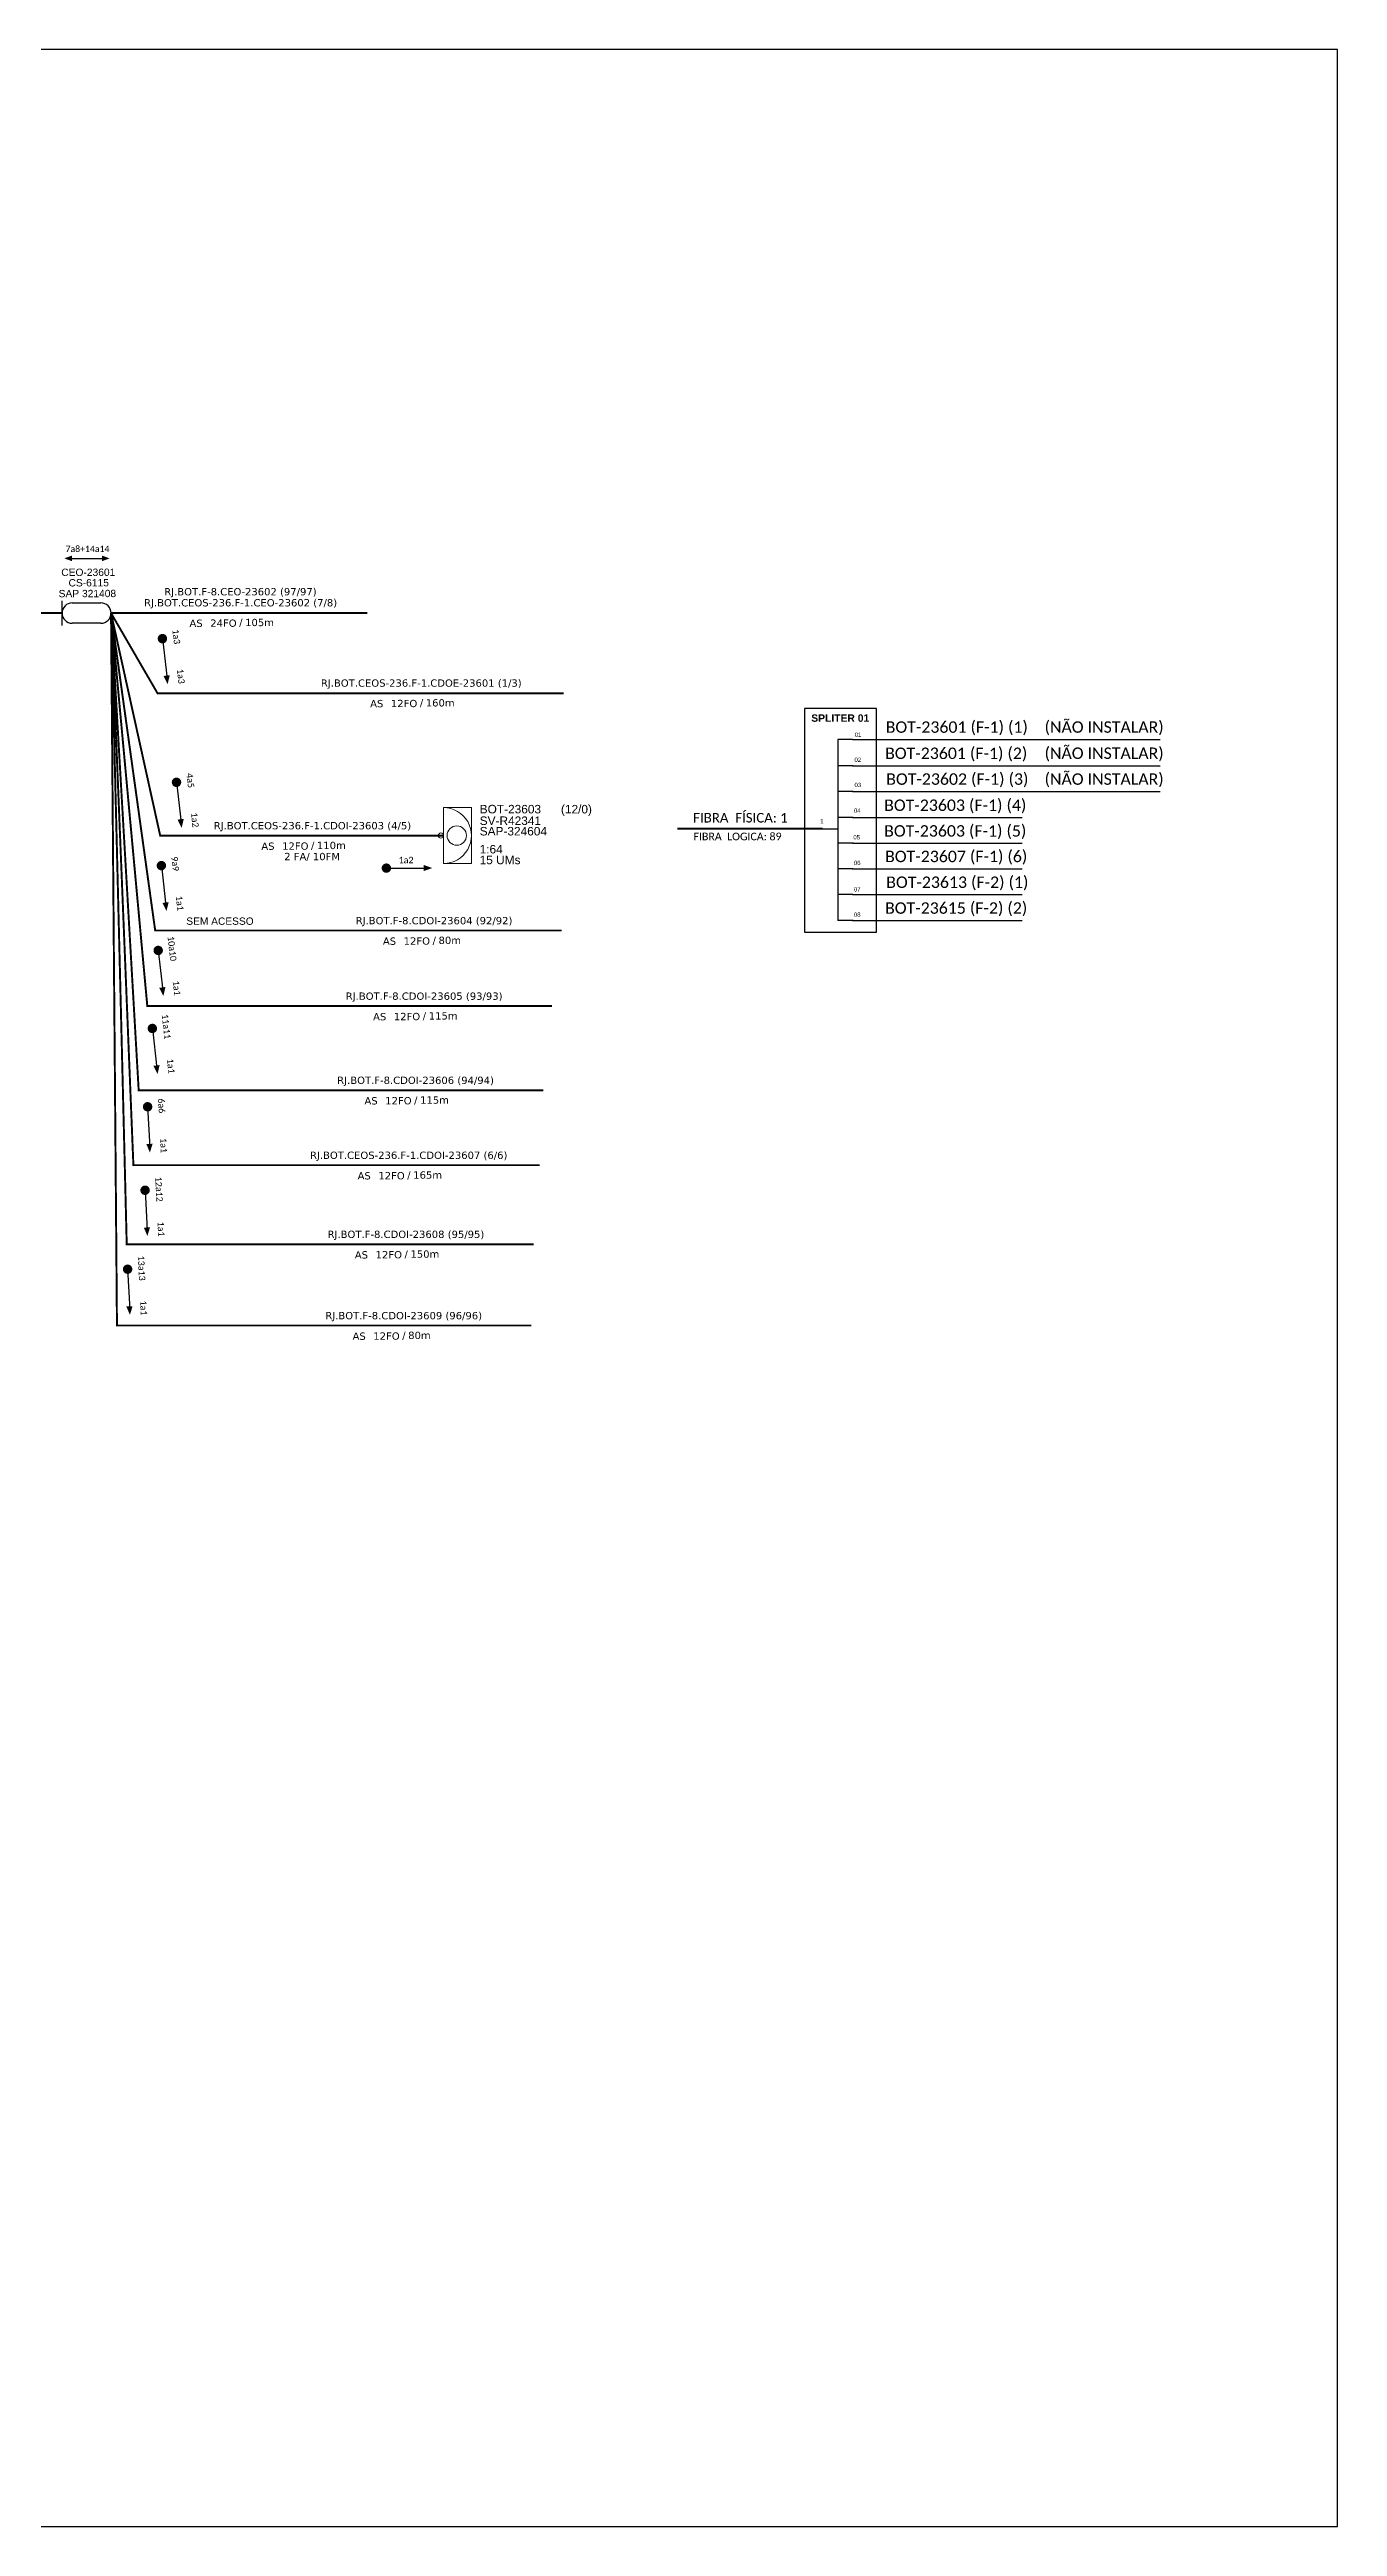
# Model space of a CAD drawing. Extents: x -4 to 837, y 1 to 595.
# Drawn here: x 528 to 837, y 1 to 595 of the extents above; entities that cross this region are included whole.
import ezdxf
from ezdxf.enums import TextEntityAlignment as Align

# ---------------------------------------------------------------- set-up
doc = ezdxf.new("R2010")
doc.units = 0
for name, color, linetype, lineweight in [("20.0-LEGENDA DOS CDO'S", 1, 'Continuous', 0), ('20.2-CDO_POSTE', 1, 'Continuous', 5), ('40.1-ETIQUETAS', 1, 'Continuous', 20)]:
    doc.layers.add(name, color=color, linetype=linetype, lineweight=lineweight)
for name, color, linetype in [('20.4-CEOS', 1, 'Continuous'), ('CAP a instalar', 1, 'Continuous'), ('SETA', 7, 'Continuous')]:
    doc.layers.add(name, color=color, linetype=linetype)
doc.styles.add('ARIAL', font='arial.ttf')
doc.styles.add('MtXpl_Calibri', font='calibri.ttf')
doc.styles.add('siredit', font='verdana.ttf')
doc.linetypes.add('FENCELINE1', pattern='A,0.25,-0.1,[133,ltypeshp.shx,S=0.1,R=0,X=-0.1,Y=0],-0.1,1', length=1.45)

# ---------------------------------------------------------------- blocks, each defined once
blk = doc.blocks.new('CDOE-TEXTO PADRÃO')
at = {"layer": "20.0-LEGENDA DOS CDO'S", "color": 0, "style": 'ARIAL'}
for tag, p in [('CDO_N', (0.49, 7.39)), ('CORDOALHA', (0.5, 4.33)), ('SAP', (0.51, 1.67)), ('SPLITER_1', (0.59, -0.91)), ('SPLITER_2', (0.6, -3.55)), ('(XX-XX_F)S', (0.54, -8.29)), ('(XX-XX_L)S', (0.55, -10.83)), ('UMS', (0.55, -13.15))]:
    blk.add_attdef(tag, p, '', height=1.7, rotation=0.11799, dxfattribs=at)
blk.add_attdef('FIBRAS_UTILIZADAS', text='', height=1.7, rotation=0.11799, dxfattribs=at).set_placement((19.77, 7.43), align=Align.CENTER)
blk = doc.blocks.new('ETIQUETA_RS5F')
at = {"layer": '40.1-ETIQUETAS', "color": 0, "style": 'siredit'}
blk.add_text('/', height=1.5, dxfattribs=at).set_placement((1.58, -1.95), align=Align.MIDDLE_RIGHT)
for tag, p in [('ETIQUETA_R_SECUNDARIA', (1.21, 2.1)), ('ETIQUETA_R_PRIMARIA', (1.21, 4.1)), ('F_ATIVAS/F_MORTAS', (1.14, -4.24))]:
    blk.add_attdef(tag, text='', height=1.5, dxfattribs=at).set_placement(p, align=Align.MIDDLE_CENTER)
for tag, p in [('TIPO_CABO', (-6.58, -2.12)), ('CAP_CABO', (0.4, -2.09))]:
    blk.add_attdef(tag, text='', height=1.5, dxfattribs=at).set_placement(p, align=Align.MIDDLE_RIGHT)
blk.add_attdef('METROS', text='', height=1.5, dxfattribs=at).set_placement((2.14, -1.95), align=Align.MIDDLE_LEFT)
for tag, p in [('FUSÃO_1', (0.85, -8.39)), ('FUSÃO_2', (0.85, -10.6)), ('FUSÃO_3', (0.85, -12.93)), ('FUSÃO_4', (0.85, -15.14)), ('FUSÃO_5', (0.85, -17.16))]:
    blk.add_attdef(tag, text='', height=1.5, dxfattribs=at).set_placement(p, align=Align.CENTER)

msp = doc.modelspace()

# ---------------------------------------------------------------- linework, layer by layer
for p, q in [((837.17, 595.26), (-3.83, 595.26)), ((837.17, 1.26), (837.17, 595.26)), ((-3.83, 1.26), (837.17, 1.26))]:
    msp.add_line(p, q)
at = {"color": 7, "linetype": 'Continuous'}
for p, q in [((717.28, 429.8, 2), (717.28, 386.41, 2)), ((720.8, 429.8, 2), (717.28, 429.8, 2)), ((720.98, 423.52, 2), (717.28, 423.52, 2)), ((720.98, 417.33, 2), (717.28, 417.33, 2)), ((720.98, 411.11, 2), (717.28, 411.11, 2)), ((713.63, 408.37, 2), (717.27, 408.37, 2)), ((720.98, 404.94, 2), (717.28, 404.94, 2)), ((720.98, 398.78, 2), (717.28, 398.78, 2)), ((720.98, 392.59, 2), (717.28, 392.59, 2)), ((720.98, 386.41, 2), (717.28, 386.41, 2))]:
    msp.add_line(p, q, dxfattribs=at)
at = {"color": 10, "linetype": 'Continuous'}
for p, q in [((720.8, 429.8, 2), (794.66, 429.8, 2)), ((720.8, 423.52, 2), (794.66, 423.52, 2)), ((720.8, 417.33, 2), (794.66, 417.33, 2)), ((720.8, 411.11, 2), (761.52, 411.11, 2)), ((720.8, 404.94, 2), (761.52, 404.94, 2)), ((720.8, 398.78, 2), (761.52, 398.78, 2)), ((720.8, 392.59, 2), (761.52, 392.59, 2)), ((720.8, 386.41, 2), (761.52, 386.41, 2))]:
    msp.add_line(p, q, dxfattribs=at)
at = {"color": 1, "linetype": 'Continuous', "lineweight": 60}
msp.add_line((713.63, 408.37, 2), (678.83, 408.37, 2), dxfattribs=at)
at = {"const_width": 1.13}
for points in [[(555.19, 454.54, -1), (555.32, 453.42, -1)], [(558.56, 420.09, -1), (558.69, 418.97, -1)], [(554.93, 400.11, -1), (555.06, 398.99, -1)], [(554.17, 379.77, -1), (554.3, 378.65, -1)], [(552.77, 361.06, -1), (552.9, 359.94, -1)], [(551.66, 342.28, -1), (551.72, 341.15, -1)], [(551.05, 322.26, -1), (551.11, 321.13, -1)], [(546.86, 303.33, -1), (546.92, 302.21, -1)]]:
    msp.add_lwpolyline(points, format="xyb", close=True, dxfattribs=at)
at = {"color": 7, "elevation": 2}
msp.add_lwpolyline([(709.31, 383.59), (726.59, 383.59), (726.59, 437.25), (709.31, 437.25)], close=True, dxfattribs=at)
at = {"const_width": 1.13, "elevation": 2}
msp.add_lwpolyline([(608.42, 398.95, 1), (609.54, 398.95, 1)], format="xyb", close=True, dxfattribs=at)
at = {"layer": '20.4-CEOS', "color": 5}
for p, q in [((531.17, 457.17, 2), (531.17, 463.06, 2)), ((533.62, 462.56, 2), (540.48, 462.56, 2)), ((540.48, 457.67, 2), (533.62, 457.67, 2))]:
    msp.add_line(p, q, dxfattribs=at)
for centre, start, end in [((533.62, 460.11, 2), 90, 270), ((540.48, 460.11, 2), 270, 90)]:
    msp.add_arc(centre, 2.45, start, end, dxfattribs=at)
at = {"layer": '40.1-ETIQUETAS', "color": 1}
msp.add_line((622.68, 400.05, 2), (622.68, 413.47, 2), dxfattribs=at)
at = {"layer": '40.1-ETIQUETAS', "color": 1, "elevation": 2}
msp.add_lwpolyline([(622.68, 413.47), (629.4, 413.47), (629.4, 400.03), (622.68, 400.03)], close=True, dxfattribs=at)
at = {"layer": '40.1-ETIQUETAS', "color": 1}
for centre, major_axis, start_param, end_param in [((622.68, 406.76, 2), (-4.74, 4.74), 2.356194, 5.497787), ((622.06, 406.76, 2), (-0.439, 0.439), 2.356194490191767, 8.639379797371353), ((625.87, 406.76, 2), (1.64, 1.64), 3.926991, 10.210176)]:
    msp.add_ellipse(centre, major_axis=major_axis, ratio=1, start_param=start_param, end_param=end_param, dxfattribs=at)
at = {"layer": 'CAP a instalar', "color": 7, "linetype": 'FENCELINE1', "ltscale": 7, "const_width": 0.467, "elevation": 2}
for points in [[(531.17, 460.11), (469.7, 460.11)], [(542.92, 460.11), (604.39, 460.11)]]:
    msp.add_lwpolyline(points, dxfattribs=at)
at = {"layer": 'CAP a instalar', "color": 8, "linetype": 'FENCELINE1', "ltscale": 7, "const_width": 0.467, "elevation": 2}
for points in [[(542.92, 460.11), (554.09, 440.85), (651.54, 440.85)], [(542.92, 460.11), (548.28, 327.71), (645.78, 327.71)]]:
    msp.add_lwpolyline(points, dxfattribs=at)
at = {"layer": 'CAP a instalar', "color": 1, "linetype": 'FENCELINE1', "ltscale": 7, "const_width": 0.467, "elevation": 2}
msp.add_lwpolyline([(542.92, 460.11), (554.71, 406.76), (622.68, 406.76)], dxfattribs=at)
at = {"layer": 'CAP a instalar', "color": 251, "linetype": 'FENCELINE1', "ltscale": 7, "const_width": 0.467, "elevation": 2}
for points in [[(542.92, 460.11), (553.51, 383.99), (651.04, 383.99)], [(542.92, 460.11), (551.62, 365.88), (648.68, 365.88)], [(542.92, 460.11), (549.55, 345.69), (646.61, 345.69)], [(542.92, 460.11), (546.68, 308.76), (644.3, 308.76)], [(542.92, 460.11), (544.34, 289.26), (643.76, 289.26)]]:
    msp.add_lwpolyline(points, dxfattribs=at)
at = {"layer": 'SETA', "elevation": 2}
for points in [[(532.85, 473.22), (541.45, 473.22)], [(608.98, 398.95), (618.68, 398.95)]]:
    msp.add_lwpolyline(points, dxfattribs=at)
at = {"layer": 'SETA'}
for points in [[(555.25, 453.98), (556.36, 444.34)], [(558.63, 419.53), (559.73, 409.89)], [(554.99, 399.55), (556.09, 389.92)], [(554.24, 379.21), (555.34, 369.57)], [(552.84, 360.5), (553.94, 350.87)], [(551.69, 341.72), (552.2, 332.03)], [(551.08, 321.69), (551.58, 312.01)], [(546.89, 302.77), (547.4, 293.08)]]:
    msp.add_lwpolyline(points, dxfattribs=at)
for points in [[(533.54, 473.9, 2), (531.71, 473.23, 2), (533.54, 472.56, 2)], [(540.76, 473.9, 2), (542.59, 473.23, 2), (540.76, 472.56, 2)], [(555.51, 445.03), (556.49, 443.06), (557, 445.2)], [(558.88, 410.58), (559.86, 408.61), (560.37, 410.75)], [(617.9, 399.72, 2), (619.97, 398.97, 2), (617.9, 398.22, 2)], [(555.24, 390.6), (556.23, 388.64), (556.74, 390.77)], [(554.49, 370.26), (555.47, 368.29), (555.98, 370.43)], [(553.09, 351.55), (554.07, 349.58), (554.58, 351.72)], [(551.39, 332.77), (552.25, 330.74), (552.89, 332.85)], [(550.78, 312.74), (551.64, 310.72), (552.28, 312.82)], [(546.59, 293.82), (547.45, 291.8), (548.09, 293.9)]]:
    msp.add_solid(points, dxfattribs=at)

# ---------------------------------------------------------------- block references
at = {"layer": '20.2-CDO_POSTE', "color": 5}
ref = msp.add_blockref('CDOE-TEXTO PADRÃO', (530.87, 462.01, 2), dxfattribs=dict(at, xscale=1.034482322246155, yscale=1.034482322246155, zscale=1.034482322246155))
ref.add_attrib('CDO_N', 'CEO-23601', (530.98, 469.01, 2), dxfattribs={"layer": "20.0-LEGENDA DOS CDO'S", "color": 0, "height": 1.758, "rotation": 0.11799, "style": 'ARIAL'})
ref.add_attrib('CORDOALHA', 'CS-6115', (532.72, 466.5, 2), dxfattribs={"layer": "20.0-LEGENDA DOS CDO'S", "color": 0, "height": 1.758, "rotation": 0.11799, "style": 'ARIAL'})
ref.add_attrib('SAP', 'SAP 321408', (530.35, 463.91, 2), dxfattribs={"layer": "20.0-LEGENDA DOS CDO'S", "color": 0, "height": 1.758, "rotation": 0.11799, "style": 'ARIAL'})
at = {"layer": '40.1-ETIQUETAS', "color": 7}
ref = msp.add_blockref('ETIQUETA_RS5F', (572.62, 460.14, 2), dxfattribs=dict(at, xscale=1.16639998499977, yscale=1.16639998499977, zscale=1.16639998499977))
ref.add_attrib('ETIQUETA_R_PRIMARIA', 'RJ.BOT.F-8.CEO-23602 (97/97)', dxfattribs={"color": 0, "height": 1.7496, "style": 'siredit'}).set_placement((573.96, 465.24, 2), align=Align.MIDDLE_CENTER)
ref.add_attrib('ETIQUETA_R_SECUNDARIA', 'RJ.BOT.CEOS-236.F-1.CEO-23602 (7/8)', dxfattribs={"color": 0, "height": 1.7496, "style": 'siredit'}).set_placement((574, 462.59, 2), align=Align.MIDDLE_CENTER)
ref.add_attrib('TIPO_CABO', 'AS', dxfattribs={"color": 0, "height": 1.75, "style": 'siredit'}).set_placement((564.9, 457.67, 2), align=Align.MIDDLE_RIGHT)
ref.add_attrib('CAP_CABO', '24FO', dxfattribs={"color": 0, "height": 1.75, "style": 'siredit'}).set_placement((573.05, 457.7, 2), align=Align.MIDDLE_RIGHT)
ref.add_attrib('METROS', '105m', dxfattribs={"color": 0, "height": 1.75, "style": 'siredit'}).set_placement((575.08, 457.86, 2), align=Align.MIDDLE_LEFT)
at = {"layer": '40.1-ETIQUETAS', "color": 8}
ref = msp.add_blockref('ETIQUETA_RS5F', (615.97, 440.87, 2), dxfattribs=dict(at, xscale=1.16639998499977, yscale=1.16639998499977, zscale=1.16639998499977))
ref.add_attrib('ETIQUETA_R_SECUNDARIA', 'RJ.BOT.CEOS-236.F-1.CDOE-23601 (1/3)', dxfattribs={"color": 0, "height": 1.7496, "style": 'siredit'}).set_placement((617.35, 443.33, 2), align=Align.MIDDLE_CENTER)
ref.add_attrib('TIPO_CABO', 'AS', dxfattribs={"color": 0, "height": 1.75, "style": 'siredit'}).set_placement((608.25, 438.41, 2), align=Align.MIDDLE_RIGHT)
ref.add_attrib('CAP_CABO', '12FO', dxfattribs={"color": 0, "height": 1.75, "style": 'siredit'}).set_placement((616.39, 438.43, 2), align=Align.MIDDLE_RIGHT)
ref.add_attrib('METROS', '160m', dxfattribs={"color": 0, "height": 1.75, "style": 'siredit'}).set_placement((618.43, 438.59, 2), align=Align.MIDDLE_LEFT)
at = {"layer": '40.1-ETIQUETAS', "color": 1}
ref = msp.add_blockref('ETIQUETA_RS5F', (589.86, 406.68, 2), dxfattribs=dict(at, xscale=1.16639998499977, yscale=1.16639998499977, zscale=1.16639998499977))
ref.add_attrib('ETIQUETA_R_SECUNDARIA', 'RJ.BOT.CEOS-236.F-1.CDOI-23603 (4/5)', dxfattribs={"color": 0, "height": 1.7496, "style": 'siredit'}).set_placement((591.24, 409.13, 2), align=Align.MIDDLE_CENTER)
ref.add_attrib('TIPO_CABO', 'AS', dxfattribs={"color": 0, "height": 1.75, "style": 'siredit'}).set_placement((582.14, 404.21, 2), align=Align.MIDDLE_RIGHT)
ref.add_attrib('CAP_CABO', '12FO', dxfattribs={"color": 0, "height": 1.75, "style": 'siredit'}).set_placement((590.29, 404.24, 2), align=Align.MIDDLE_RIGHT)
ref.add_attrib('METROS', '110m', dxfattribs={"color": 0, "height": 1.75, "style": 'siredit'}).set_placement((592.32, 404.4, 2), align=Align.MIDDLE_LEFT)
ref.add_attrib('F_ATIVAS/F_MORTAS', '2 FA/ 10FM', dxfattribs={"color": 0, "height": 1.75, "style": 'siredit'}).set_placement((591.16, 401.73, 2), align=Align.MIDDLE_CENTER)
at = {"layer": '40.1-ETIQUETAS', "color": 251}
ref = msp.add_blockref('ETIQUETA_RS5F', (619.03, 383.91, 2), dxfattribs=dict(at, xscale=1.16639998499977, yscale=1.16639998499977, zscale=1.16639998499977))
ref.add_attrib('ETIQUETA_R_SECUNDARIA', 'RJ.BOT.F-8.CDOI-23604 (92/92)', dxfattribs={"color": 0, "height": 1.7496, "style": 'siredit'}).set_placement((620.41, 386.36, 2), align=Align.MIDDLE_CENTER)
ref.add_attrib('TIPO_CABO', 'AS', dxfattribs={"color": 0, "height": 1.75, "style": 'siredit'}).set_placement((611.31, 381.44, 2), align=Align.MIDDLE_RIGHT)
ref.add_attrib('CAP_CABO', '12FO', dxfattribs={"color": 0, "height": 1.75, "style": 'siredit'}).set_placement((619.45, 381.47, 2), align=Align.MIDDLE_RIGHT)
ref.add_attrib('METROS', '80m', dxfattribs={"color": 0, "height": 1.75, "style": 'siredit'}).set_placement((621.49, 381.63, 2), align=Align.MIDDLE_LEFT)
ref = msp.add_blockref('ETIQUETA_RS5F', (616.66, 365.8, 2), dxfattribs=dict(at, xscale=1.16639998499977, yscale=1.16639998499977, zscale=1.16639998499977))
ref.add_attrib('ETIQUETA_R_SECUNDARIA', 'RJ.BOT.F-8.CDOI-23605 (93/93)', dxfattribs={"color": 0, "height": 1.7496, "style": 'siredit'}).set_placement((618.04, 368.25, 2), align=Align.MIDDLE_CENTER)
ref.add_attrib('TIPO_CABO', 'AS', dxfattribs={"color": 0, "height": 1.75, "style": 'siredit'}).set_placement((608.95, 363.33, 2), align=Align.MIDDLE_RIGHT)
ref.add_attrib('CAP_CABO', '12FO', dxfattribs={"color": 0, "height": 1.75, "style": 'siredit'}).set_placement((617.09, 363.36, 2), align=Align.MIDDLE_RIGHT)
ref.add_attrib('METROS', '115m', dxfattribs={"color": 0, "height": 1.75, "style": 'siredit'}).set_placement((619.13, 363.52, 2), align=Align.MIDDLE_LEFT)
ref = msp.add_blockref('ETIQUETA_RS5F', (614.6, 345.61, 2), dxfattribs=dict(at, xscale=1.16639998499977, yscale=1.16639998499977, zscale=1.16639998499977))
ref.add_attrib('ETIQUETA_R_SECUNDARIA', 'RJ.BOT.F-8.CDOI-23606 (94/94)', dxfattribs={"color": 0, "height": 1.7496, "style": 'siredit'}).set_placement((615.98, 348.07, 2), align=Align.MIDDLE_CENTER)
ref.add_attrib('TIPO_CABO', 'AS', dxfattribs={"color": 0, "height": 1.75, "style": 'siredit'}).set_placement((606.88, 343.15, 2), align=Align.MIDDLE_RIGHT)
ref.add_attrib('CAP_CABO', '12FO', dxfattribs={"color": 0, "height": 1.75, "style": 'siredit'}).set_placement((615.03, 343.17, 2), align=Align.MIDDLE_RIGHT)
ref.add_attrib('METROS', '115m', dxfattribs={"color": 0, "height": 1.75, "style": 'siredit'}).set_placement((617.06, 343.33, 2), align=Align.MIDDLE_LEFT)
at = {"layer": '40.1-ETIQUETAS', "color": 8}
ref = msp.add_blockref('ETIQUETA_RS5F', (612.95, 327.63, 2), dxfattribs=dict(at, xscale=1.16639998499977, yscale=1.16639998499977, zscale=1.16639998499977))
ref.add_attrib('ETIQUETA_R_SECUNDARIA', 'RJ.BOT.CEOS-236.F-1.CDOI-23607 (6/6)', dxfattribs={"color": 0, "height": 1.7496, "style": 'siredit'}).set_placement((614.33, 330.09, 2), align=Align.MIDDLE_CENTER)
ref.add_attrib('TIPO_CABO', 'AS', dxfattribs={"color": 0, "height": 1.75, "style": 'siredit'}).set_placement((605.24, 325.17, 2), align=Align.MIDDLE_RIGHT)
ref.add_attrib('CAP_CABO', '12FO', dxfattribs={"color": 0, "height": 1.75, "style": 'siredit'}).set_placement((613.38, 325.19, 2), align=Align.MIDDLE_RIGHT)
ref.add_attrib('METROS', '165m', dxfattribs={"color": 0, "height": 1.75, "style": 'siredit'}).set_placement((615.42, 325.35, 2), align=Align.MIDDLE_LEFT)
at = {"layer": '40.1-ETIQUETAS', "color": 251}
ref = msp.add_blockref('ETIQUETA_RS5F', (612.29, 308.68, 2), dxfattribs=dict(at, xscale=1.16639998499977, yscale=1.16639998499977, zscale=1.16639998499977))
ref.add_attrib('ETIQUETA_R_SECUNDARIA', 'RJ.BOT.F-8.CDOI-23608 (95/95)', dxfattribs={"color": 0, "height": 1.7496, "style": 'siredit'}).set_placement((613.67, 311.13, 2), align=Align.MIDDLE_CENTER)
ref.add_attrib('TIPO_CABO', 'AS', dxfattribs={"color": 0, "height": 1.75, "style": 'siredit'}).set_placement((604.57, 306.21, 2), align=Align.MIDDLE_RIGHT)
ref.add_attrib('CAP_CABO', '12FO', dxfattribs={"color": 0, "height": 1.75, "style": 'siredit'}).set_placement((612.72, 306.24, 2), align=Align.MIDDLE_RIGHT)
ref.add_attrib('METROS', '150m', dxfattribs={"color": 0, "height": 1.75, "style": 'siredit'}).set_placement((614.75, 306.4, 2), align=Align.MIDDLE_LEFT)
ref = msp.add_blockref('ETIQUETA_RS5F', (611.75, 289.18, 2), dxfattribs=dict(at, xscale=1.16639998499977, yscale=1.16639998499977, zscale=1.16639998499977))
ref.add_attrib('ETIQUETA_R_SECUNDARIA', 'RJ.BOT.F-8.CDOI-23609 (96/96)', dxfattribs={"color": 0, "height": 1.7496, "style": 'siredit'}).set_placement((613.13, 291.63, 2), align=Align.MIDDLE_CENTER)
ref.add_attrib('TIPO_CABO', 'AS', dxfattribs={"color": 0, "height": 1.75, "style": 'siredit'}).set_placement((604.03, 286.71, 2), align=Align.MIDDLE_RIGHT)
ref.add_attrib('CAP_CABO', '12FO', dxfattribs={"color": 0, "height": 1.75, "style": 'siredit'}).set_placement((612.17, 286.73, 2), align=Align.MIDDLE_RIGHT)
ref.add_attrib('METROS', '80m', dxfattribs={"color": 0, "height": 1.75, "style": 'siredit'}).set_placement((614.21, 286.9, 2), align=Align.MIDDLE_LEFT)

# ---------------------------------------------------------------- texts
at = {"color": 1, "style": 'MtXpl_Calibri'}
for s, p in [('BOT-23603 (F-1) (4)', (728.41, 412.66, 2)), ('BOT-23603 (F-1) (5)', (728.41, 406.5, 2))]:
    msp.add_text(s, height=2.7432, dxfattribs=at).set_placement(p)
at = {"color": 251, "linetype": 'Continuous', "style": 'ARIAL'}
msp.add_text('SEM ACESSO', height=1.75, dxfattribs=at).set_placement((560.97, 385.36))
at = {"attachment_point": 5}
for s, insert, char_height, width in [('\\C7;\\fCalibri|b0|i0|c0|p34;7a8+14a14', (537.27, 475.51, 2), 1.5, 25.3588), ('\\C10;\\fArial|b1|i0|c0|p34;SPLITER 01', (717.87, 434.92, 2), 1.7753, 17.28), ('\\C7;\\fCalibri|b0|i0|c0|p34;BOT-23601 (F-1) (1)', (745.83, 432.48, 2), 2.7432, 80.6352), ('\\C7;\\fCalibri|b0|i0|c0|p34;(NÃO INSTALAR)', (781.18, 432.49), 2.7432, 80.6352), ('\\C7;\\fArial|b0|i0|;\\H1.0273588255048;01 ', (722.14, 430.94, 2), 1.7753, 3.5602), ('\\C7;\\fCalibri|b0|i0|c0|p34;BOT-23601 (F-1) (2)', (745.69, 426.19, 2), 2.7432, 80.6352), ('\\C7;\\fCalibri|b0|i0|c0|p34;(NÃO INSTALAR)', (781.18, 426.21), 2.7432, 80.6352), ('\\C7;\\fArial|b0|i0|;\\H1.0273588255048;02 ', (722.09, 424.94, 2), 1.7753, 3.7582), ('\\C7;\\fCalibri|b0|i0|c0|p34;BOT-23602 (F-1) (3)', (745.96, 420.01, 2), 2.7432, 80.6352), ('\\C7;\\fCalibri|b0|i0|c0|p34;(NÃO INSTALAR)', (781.18, 420.01), 2.7432, 80.6352), ('\\C7;\\fArial|b0|i0|;\\H1.0273588255048;03 ', (722.09, 418.9, 2), 1.7753, 3.456), ('\\C7;\\fCalibri|b0|i0|c0|p34;FIBRA  FÍSICA: 1', (693.92, 411.02, 2), 2.2859, 34.56), ('\\C7;\\fArial|b0|i0|;\\H1.0273588255048;1', (713.47, 410.2, 2), 1.7753, 1.7584), ('\\C7;\\fArial|b0|i0|;\\H1.0273588255048;04 ', (721.94, 412.75, 2), 1.7753, 3.7582), ('\\C7;\\fCalibri|b0|i0|c0|p34;FIBRA  LOGICA: 89', (693.23, 406.53, 2), 1.8289, 34.56), ('\\C7;\\fArial|b0|i0|;\\H1.0273588255048;05 ', (721.81, 406.34, 2), 1.7753, 4.6222), ('\\C7;\\fCalibri|b0|i0|c0|p34;1a2', (613.7, 400.89, 2), 1.5342, 28.6065), ('\\C7;\\fArial|b0|i0|;\\H1.0273588255048;06 ', (721.94, 400.2, 2), 1.7753, 3.7582), ('\\C7;\\fCalibri|b0|i0|c0|p34;BOT-23607 (F-1) (6)', (745.69, 401.46, 2), 2.7432, 80.6352), ('\\C7;\\fArial|b0|i0|;\\H1.0273588255048;07 ', (721.94, 393.84, 2), 1.7753, 3.7582), ('\\C7;\\fCalibri|b0|i0|c0|p34;BOT-23613 (F-2) (1)', (745.96, 395.27, 2), 2.7432, 80.6352), ('\\C7;\\fArial|b0|i0|;\\H1.0273588255048;08 ', (721.94, 387.79, 2), 1.7753, 3.7582), ('\\C7;\\fCalibri|b0|i0|c0|p34;BOT-23615 (F-2) (2)', (745.68, 389.08, 2), 2.7432, 80.6352)]:
    msp.add_mtext(s, dxfattribs=dict(at, insert=insert, char_height=char_height, width=width))
at = {"char_height": 1.5342, "width": 28.6065, "attachment_point": 5}
for s, insert, rotation in [('\\C7;\\fCalibri|b0|i0|c0|p34;1a3', (558.58, 454.43), 276.52235), ('\\C7;\\fCalibri|b0|i0|c0|p34;1a3', (559.66, 444.94), 276.52235), ('\\C7;\\fCalibri|b0|i0|c0|p34;4a5', (561.95, 419.97), 276.52235), ('\\C7;\\fCalibri|b0|i0|c0|p34;1a2', (563.03, 410.49), 276.52235), ('\\C7;\\fCalibri|b0|i0|c0|p34;9a9', (558.32, 400), 276.52235), ('\\C7;\\fCalibri|b0|i0|c0|p34;1a1', (559.4, 390.52), 276.52235), ('\\C7;\\fCalibri|b0|i0|c0|p34;10a10', (557.56, 379.66), 276.52235), ('\\C7;\\fCalibri|b0|i0|c0|p34;1a1', (558.65, 370.17), 276.52235), ('\\C7;\\fCalibri|b0|i0|c0|p34;11a11', (556.16, 360.95), 276.52235), ('\\C7;\\fCalibri|b0|i0|c0|p34;1a1', (557.25, 351.47), 276.52235), ('\\C7;\\fCalibri|b0|i0|c0|p34;6a6', (555.04, 341.96), 272.98634), ('\\C7;\\fCalibri|b0|i0|c0|p34;1a1', (555.53, 332.43), 272.98634), ('\\C7;\\fCalibri|b0|i0|c0|p34;12a12', (554.42, 321.93), 272.98634), ('\\C7;\\fCalibri|b0|i0|c0|p34;1a1', (554.92, 312.4), 272.98634), ('\\C7;\\fCalibri|b0|i0|c0|p34;13a13', (550.24, 303.01), 272.98634), ('\\C7;\\fCalibri|b0|i0|c0|p34;1a1', (550.74, 293.48), 272.98634)]:
    msp.add_mtext(s, dxfattribs=dict(at, insert=insert, rotation=rotation))
at = {"layer": "20.0-LEGENDA DOS CDO'S", "color": 1, "style": 'ARIAL'}
for s, p in [('SV-R42341', (631.37, 409.3)), ('BOT-23603', (631.37, 412.08)), ('SAP-324604', (631.37, 406.79)), ('1:64', (631.35, 402.47)), ('15 UMs', (631.35, 399.89))]:
    msp.add_text(s, height=2.038, rotation=359.97241, dxfattribs=at).set_placement(p)
msp.add_text('         (12/0)', height=2.0384, rotation=359.97241, dxfattribs=at).set_placement((651.02, 412.07), align=Align.CENTER)

doc.saveas('drawing.dxf')
